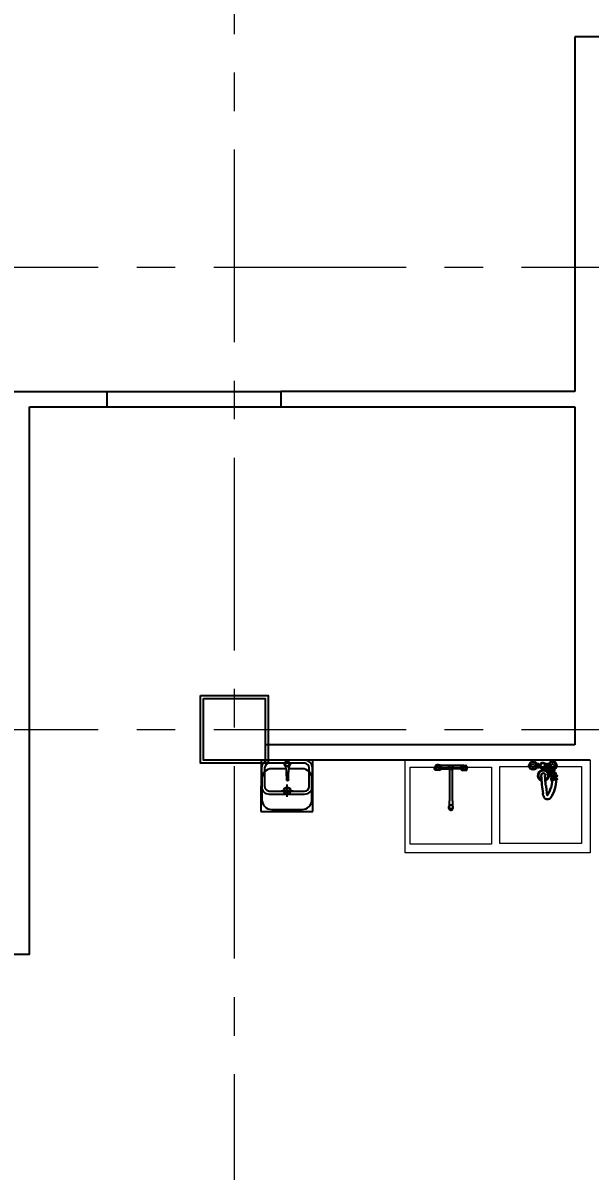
# Model space of a CAD drawing. Header units: millimetres. Extents: x 0 to 8967983, y -224399 to 13801.
# Drawn here: x 58221 to 61904, y -190047 to -182596 of the extents above; entities that cross this region are included whole.
import ezdxf
from ezdxf import colors
from ezdxf.entities.mleader import LeaderData, LeaderLine
from ezdxf.math import Vec2, Vec3

# ---------------------------------------------------------------- set-up
doc = ezdxf.new("R2010")
doc.units = ezdxf.units.MM
doc.header["$LTSCALE"] = 10
doc.linetypes.add('CENTER', pattern=[2, 1.25, -0.25, 0.25, -0.25])
for name, color, linetype, lineweight in [('013', 7, 'Continuous', 13), ('АР_Оси', 142, 'Continuous', 9), ('Оборудование пищеблок', 250, 'Continuous', 5)]:
    doc.layers.add(name, color=color, linetype=linetype, lineweight=lineweight)
doc.layers.add('Архитектура', color=251, linetype='Continuous')
doc.layers.get('0').off()
doc.layers.get('0').freeze()
doc.styles.add('ISOCPEUR', font='isocpeur.TTF', dxfattribs={"width": 0.7})
doc.styles.add('ГОСТ 2.304', font='isocpeur.TTF', dxfattribs={"width": 0.7})
doc.dimstyles.new('СПДС', dxfattribs={"dimscale": 100, "dimtxt": 2.5, "dimasz": 1, "dimexe": 1.5, "dimexo": 0, "dimgap": 1, "dimtad": 1, "dimdec": 0, "dimrnd": 5, "dimtxsty": 'ГОСТ 2.304', "dimblk": 'OBLIQUE', "dimcen": 2.5, "dimdle": 1, "dimadec": 0, "dimazin": 2, "dimtfac": 0.75, "dimtdec": 0, "dimtmove": 1, "dimatfit": 3, "dimfxl": 1, "dimtolj": 1, "dimarcsym": 1})

# ---------------------------------------------------------------- blocks, each defined once
blk = doc.blocks.new('_DOTSMALL')
at = {"color": 0, "linetype": 'ByBlock', "const_width": 0.5}
blk.add_lwpolyline([(-0.0625, 0, 1), (0.0625, 0, 1)], format="xyb", close=True, dxfattribs=at)
blk = doc.blocks.new('A$C0ce66a75')
at = {"layer": 'Оборудование пищеблок', "color": 217, "true_color": 0x93278f}
for points in [[(600, 0), (0, 0), (0, 1200), (600, 1200)], [(540.2, 615), (40.2, 615), (40.2, 1145), (540.2, 1145)], [(545.1, 30.8), (45.1, 30.8), (45.1, 560.8), (545.1, 560.8)]]:
    blk.add_lwpolyline(points, close=True, dxfattribs=at)
blk = doc.blocks.new('_Oblique')
at = {"color": 0, "linetype": 'ByBlock', "lineweight": -2}
blk.add_line((-0.5, -0.5), (0.5, 0.5), dxfattribs=at)
blk = doc.blocks.new('*D523')
at = {"layer": '013', "color": 0, "linetype": 'ByBlock', "lineweight": -2, "transparency": 16777216}
for p, q in [((47977.1, -6030.5), (47977.1, -6735.6)), ((47015.2, -6130.5), (47015.2, -6735.6)), ((48077.1, -6585.6), (46915.2, -6585.6)), ((69773.4, -206645.8), (69773.4, -207945.8)), ((70483.9, -206745.8), (69623.4, -206745.8)), ((70362, -207845.8), (69623.4, -207845.8))]:
    blk.add_line(p, q, dxfattribs=at)
at = {"layer": 'Defpoints', "color": 0, "linetype": 'ByBlock', "transparency": 16777216}
for p in [(47977.1, -6030.5), (47015.2, -6130.5), (47015.2, -6585.6), (70483.9, -206745.8), (69773.4, -207845.8), (70362, -207845.8)]:
    blk.add_point(p, dxfattribs=at)
at = {"layer": '013', "color": 0, "linetype": 'ByBlock', "lineweight": -2, "transparency": 16777216, "xscale": 100, "yscale": 100, "zscale": 100}
for p, rotation in [((47015.2, -6585.6), 180), ((69773.4, -206745.8), 90), ((69773.4, -207845.8), 270)]:
    blk.add_blockref('_Oblique', p, dxfattribs=dict(at, rotation=rotation))
blk.add_blockref('_Oblique', (47977.1, -6585.6), dxfattribs=at)
at = {"layer": '013', "color": 0, "linetype": 'ByBlock', "transparency": 16777216, "insert": (47496.2, -6360.6), "char_height": 250, "attachment_point": 5, "style": 'ГОСТ 2.304'}
blk.add_mtext('\\A1;960', dxfattribs=at)
at = {"layer": '013', "color": 0, "linetype": 'ByBlock', "transparency": 16777216, "insert": (69548.4, -207295.8), "char_height": 250, "attachment_point": 5, "rotation": 90, "style": 'ГОСТ 2.304'}
blk.add_mtext('\\A1;1100', dxfattribs=at)
blk = doc.blocks.new('*D524')
at = {"layer": '013', "color": 0, "linetype": 'ByBlock', "lineweight": -2, "transparency": 16777216}
for p, q in [((49025.2, -5880.5), (49025.2, -5780.5)), ((48615.2, -5880.5), (49175.2, -5880.5)), ((49025.2, -5880.5), (49025.2, -6030.5)), ((49025.2, -5880.5), (49025.2, -6030.5)), ((48492.4, -6030.5), (49175.2, -6030.5)), ((49025.2, -6030.5), (49025.2, -6130.5)), ((49025.2, -6728.6), (49025.2, -6030.5)), ((70806.5, -197915.9), (70806.5, -197815.9)), ((70806.5, -197940.9), (70271.1, -198142.2)), ((71073.3, -197915.9), (70656.5, -197915.9)), ((70806.5, -197965.9), (70806.5, -197915.9)), ((70806.5, -197965.9), (70806.5, -197915.9)), ((71121.1, -197965.9), (70656.5, -197965.9)), ((70806.5, -197965.9), (70806.5, -198065.9)), ((70271.1, -198142.2), (70271.1, -198552.2))]:
    blk.add_line(p, q, dxfattribs=at)
at = {"layer": 'Defpoints', "color": 0, "linetype": 'ByBlock', "transparency": 16777216}
for p in [(48615.2, -5880.5), (48492.4, -6030.5), (49025.2, -6030.5), (70806.5, -197915.9), (71073.3, -197915.9), (71121.1, -197965.9)]:
    blk.add_point(p, dxfattribs=at)
at = {"layer": '013', "color": 0, "linetype": 'ByBlock', "lineweight": -2, "transparency": 16777216, "xscale": 100, "yscale": 100, "zscale": 100}
for p, rotation in [((49025.2, -5880.5), 270), ((49025.2, -6030.5), 90), ((70806.5, -197915.9), 270), ((70806.5, -197965.9), 90)]:
    blk.add_blockref('_Oblique', p, dxfattribs=dict(at, rotation=rotation))
at = {"layer": '013', "color": 0, "linetype": 'ByBlock', "transparency": 16777216, "char_height": 250, "attachment_point": 5, "rotation": 90, "style": 'ГОСТ 2.304'}
for s, insert in [('\\A1;150', (48800.2, -6479.8)), ('\\A1;50', (70046.1, -198347.2))]:
    blk.add_mtext(s, dxfattribs=dict(at, insert=insert))

msp = doc.modelspace()

# ---------------------------------------------------------------- linework, layer by layer
at = {"layer": 'АР_Оси', "linetype": 'CENTER', "ltscale": 100}
for p, q in [((59593.5, -165418.4), (59593.5, -218962.2)), ((41459.8, -184180.9), (116782.1, -184180.9)), ((41459.8, -187180.9), (116782.1, -187180.9))]:
    msp.add_line(p, q, dxfattribs=at)
at = {"layer": 'Архитектура', "lineweight": 25, "transparency": 33554684}
for p, q in [((62749.5, -182687.3), (61804.6, -182687.3)), ((61804.6, -182687.3), (61804.6, -184987.8)), ((58766.4, -184987.8), (59896.5, -184988)), ((58766.5, -185087.8), (59896.5, -185088.3)), ((61804.6, -185087.8), (61804.6, -187281.2)), ((61804.6, -187281.2), (59793.5, -187280.9)), ((59767.3, -187380.6), (59767, -187712.6)), ((61904.6, -187381.2), (59793.5, -187380.9)), ((60104, -187712.9), (60104.3, -187380.9)), ((59770.8, -187430.6), (59770.7, -187550.6)), ((59790.8, -187430.6), (59790.7, -187550.6)), ((60050.8, -187400.9), (59820.8, -187400.6)), ((59929.9, -187435.7), (59837.3, -187435.7)), ((59925.7, -187419.7), (59927.3, -187423)), ((59925.7, -187419.7), (59927.3, -187423)), ((59927.2, -187422.9), (59928.7, -187428.8)), ((59928.7, -187428.8), (59930, -187436.7)), ((59930, -187436.6), (59931.3, -187447)), ((59931.3, -187447), (59932.5, -187458.3)), ((59946, -187446.6), (59945.4, -187458)), ((59947, -187435.6), (59946, -187446.6)), ((59947.9, -187427.6), (59947, -187435.6)), ((60034.3, -187435.8), (59947, -187435.8)), ((59949, -187421.7), (59947.9, -187427.6)), ((59950.3, -187418.4), (59949, -187421.8)), ((60080.7, -187550.9), (60080.8, -187430.9)), ((60100.7, -187550.9), (60100.8, -187430.9)), ((60910.8, -187412.8), (60894.9, -187436.9)), ((60910.8, -187412.8), (60894.9, -187436.9)), ((60894.9, -187436.9), (60895.9, -187423.9)), ((60898, -187445.9), (60894.9, -187436.9)), ((60898, -187445.9), (60894.9, -187436.9)), ((60906.8, -187410.8), (60895.9, -187423.9)), ((60906.8, -187410.8), (60895.9, -187423.9)), ((60928, -187446.8), (60898, -187445.9)), ((60928, -187446.8), (60898, -187445.9)), ((60899.9, -187422.9), (60909.9, -187413.8)), ((60899.9, -187422.9), (60909.9, -187413.8)), ((60899.9, -187422.9), (60899.9, -187432.9)), ((60899.9, -187422.9), (60899.9, -187432.9)), ((60910, -187442.8), (60899.9, -187432.9)), ((60910, -187442.8), (60899.9, -187432.9)), ((60906.8, -187410.8), (60911.8, -187406.8)), ((60906.8, -187410.8), (60911.8, -187406.8)), ((60906.8, -187410.8), (60908.9, -187413.8)), ((60906.8, -187410.8), (60908.9, -187413.8)), ((60908.9, -187413.8), (60910.8, -187412.8)), ((60908.9, -187413.8), (60910.8, -187412.8)), ((60909.9, -187413.8), (60921.9, -187413.8)), ((60909.9, -187413.8), (60921.9, -187413.8)), ((60922, -187442.8), (60910, -187442.8)), ((60922, -187442.8), (60910, -187442.8)), ((60917.8, -187411.8), (60910.8, -187412.8)), ((60917.8, -187411.8), (60910.8, -187412.8)), ((60911.8, -187406.8), (60920.8, -187409.8)), ((60911.8, -187406.8), (60920.8, -187409.8)), ((60917.8, -187411.8), (60918.9, -187413.8)), ((60917.8, -187411.8), (60918.9, -187413.8)), ((60932.9, -187433.7), (60918.9, -187413.8)), ((60918.9, -187413.8), (60929.9, -187415.8)), ((60932.9, -187433.7), (60918.9, -187413.8)), ((60918.9, -187413.8), (60929.9, -187415.8)), ((60931.9, -187413.7), (60920.8, -187409.8)), ((60931.9, -187413.7), (60920.8, -187409.8)), ((60921.9, -187413.8), (60931.9, -187422.7)), ((60921.9, -187413.8), (60931.9, -187422.7)), ((60931.9, -187432.7), (60922, -187442.8)), ((60931.9, -187432.7), (60922, -187442.8)), ((60935.9, -187436.7), (60928, -187446.8)), ((60935.9, -187436.7), (60928, -187446.8)), ((60929.9, -187415.8), (60934.9, -187424.7)), ((60929.9, -187415.8), (60934.9, -187424.7)), ((60931.9, -187413.7), (61070, -187413.6)), ((60931.9, -187413.7), (60935.9, -187422.7)), ((60931.9, -187413.7), (60935.9, -187422.7)), ((60931.9, -187422.7), (60931.9, -187432.7)), ((60931.9, -187422.7), (60931.9, -187432.7)), ((60934.9, -187424.7), (60932.9, -187433.7)), ((60934.9, -187424.7), (60932.9, -187433.7)), ((60932.9, -187433.7), (60935.9, -187436.7)), ((60932.9, -187433.7), (60935.9, -187436.7)), ((60935.9, -187422.7), (60934.9, -187433.7)), ((60935.9, -187422.7), (60934.9, -187433.7)), ((60935.9, -187436.7), (60934.9, -187433.7)), ((60935.9, -187436.7), (60934.9, -187433.7)), ((60935.8, -187436.4), (60990.9, -187436.4)), ((60995, -187415.5), (60986, -187422.5)), ((60995, -187415.5), (60986, -187422.5)), ((60986, -187422.5), (60986, -187432.5)), ((60986, -187422.5), (60986, -187432.5)), ((60986, -187432.5), (60994.9, -187439.5)), ((60986, -187432.5), (60994.9, -187439.5)), ((60996, -187414.5), (60989, -187421.5)), ((60996, -187414.5), (60989, -187421.5)), ((60989, -187421.5), (60989, -187432.5)), ((60989, -187421.5), (60989, -187432.5)), ((60989, -187432.5), (60995.9, -187439.5)), ((60989, -187432.5), (60995.9, -187439.5)), ((60990.9, -187436.4), (60991.1, -187645.4)), ((60998, -187414.5), (60991, -187424.5)), ((60998, -187414.5), (60991, -187424.5)), ((60991, -187424.5), (60991, -187430.3)), ((60991, -187430.3), (60998, -187439.5)), ((60994.9, -187439.5), (61006.9, -187439.5)), ((60994.9, -187439.5), (61006.9, -187439.5)), ((61007, -187415.5), (60995, -187415.5)), ((61007, -187415.5), (60995, -187415.5)), ((61006, -187414.5), (60996, -187414.5)), ((61006, -187414.5), (60996, -187414.5)), ((61011, -187424.5), (61004, -187414.5)), ((61011, -187424.5), (61004, -187414.5)), ((61011, -187430.3), (61004, -187439.5)), ((61005.9, -187439.5), (61013, -187432.5)), ((61005.9, -187439.5), (61013, -187432.5)), ((61013, -187421.5), (61006, -187414.5)), ((61013, -187421.5), (61006, -187414.5)), ((61006.9, -187439.5), (61016, -187432.5)), ((61006.9, -187439.5), (61016, -187432.5)), ((61016, -187422.5), (61007, -187415.5)), ((61016, -187422.5), (61007, -187415.5)), ((61066.1, -187436.3), (61010.9, -187436.3)), ((61011.1, -187645.4), (61010.9, -187436.4)), ((61011, -187424.5), (61011, -187430.3)), ((61013, -187432.5), (61013, -187421.5)), ((61013, -187432.5), (61013, -187421.5)), ((61016, -187432.5), (61016, -187422.5)), ((61016, -187432.5), (61016, -187422.5)), ((61065.9, -187436.6), (61067, -187433.6)), ((61069, -187433.6), (61065.9, -187436.6)), ((61065.9, -187436.6), (61067, -187433.6)), ((61069, -187433.6), (61065.9, -187436.6)), ((61065.9, -187436.6), (61073.9, -187446.6)), ((61065.9, -187436.6), (61073.9, -187446.6)), ((61070, -187413.6), (61066, -187422.6)), ((61070, -187413.6), (61066, -187422.6)), ((61066, -187422.6), (61067, -187433.6)), ((61066, -187422.6), (61067, -187433.6)), ((61072, -187415.6), (61067, -187424.6)), ((61072, -187415.6), (61067, -187424.6)), ((61067, -187424.6), (61069, -187433.6)), ((61067, -187424.6), (61069, -187433.6)), ((61069, -187433.6), (61083, -187413.7)), ((61069, -187433.6), (61083, -187413.7)), ((61080, -187413.6), (61070, -187422.6)), ((61080, -187413.6), (61070, -187422.6)), ((61070, -187422.6), (61070, -187432.6)), ((61070, -187422.6), (61070, -187432.6)), ((61070, -187432.6), (61079.9, -187442.6)), ((61070, -187432.6), (61079.9, -187442.6)), ((61083, -187413.7), (61072, -187415.6)), ((61083, -187413.7), (61072, -187415.6)), ((61073.9, -187446.6), (61103.9, -187445.7)), ((61073.9, -187446.6), (61103.9, -187445.7)), ((61079.9, -187442.6), (61091.9, -187442.7)), ((61079.9, -187442.6), (61091.9, -187442.7)), ((61091, -187412.7), (61106.9, -187436.7)), ((61091, -187412.7), (61106.9, -187436.7)), ((61091.9, -187442.7), (61102, -187432.7)), ((61091.9, -187442.7), (61102, -187432.7)), ((61102, -187422.7), (61092, -187413.7)), ((61102, -187422.7), (61092, -187413.7)), ((61095, -187410.7), (61106, -187423.7)), ((61095, -187410.7), (61106, -187423.7)), ((61102, -187422.7), (61102, -187432.7)), ((61102, -187422.7), (61102, -187432.7)), ((61103.9, -187445.7), (61106.9, -187436.7)), ((61103.9, -187445.7), (61106.9, -187436.7)), ((61106.9, -187436.7), (61106, -187423.7)), ((59773.2, -187499.6), (59773.1, -187636.6)), ((59932.6, -187459.3), (59932.5, -187458.3)), ((59932.6, -187459.3), (59932.5, -187458.3)), ((59932.6, -187459.4), (59932.6, -187459.3)), ((59934, -187508.7), (59932.6, -187459.3)), ((59934.3, -187509.7), (59934, -187508.7)), ((59934.3, -187509.7), (59934, -187508.7)), ((59934.8, -187510.6), (59934.3, -187509.7)), ((59934.8, -187510.6), (59934.3, -187509.7)), ((59935.5, -187511.4), (59934.8, -187510.6)), ((59936.3, -187512.1), (59935.5, -187511.4)), ((59936.3, -187512.1), (59935.5, -187511.4)), ((59937.3, -187512.6), (59936.3, -187512.1)), ((59937.3, -187512.6), (59936.3, -187512.1)), ((59938.3, -187513), (59937.3, -187512.6)), ((59938.3, -187513), (59937.3, -187512.6)), ((59938.4, -187513.1), (59937.9, -187512.7)), ((59939.2, -187513.4), (59938.4, -187513.1)), ((59939.8, -187513.3), (59938.7, -187513)), ((59939.8, -187513.3), (59938.7, -187513)), ((59940, -187513.5), (59939.2, -187513.4)), ((59940.9, -187513.3), (59939.8, -187513.3)), ((59940.9, -187513.3), (59939.8, -187513.3)), ((59940.9, -187513.6), (59940, -187513.5)), ((59942, -187513.2), (59940.9, -187513.3)), ((59942, -187513.2), (59940.9, -187513.3)), ((59941.7, -187513.5), (59940.9, -187513.6)), ((59942.5, -187513.3), (59941.7, -187513.5)), ((59943, -187512.9), (59942, -187513.2)), ((59943, -187512.9), (59942, -187513.2)), ((59943.3, -187512.9), (59942.5, -187513.3)), ((59943.7, -187512.4), (59942.7, -187512.9)), ((59943.7, -187512.4), (59942.7, -187512.9)), ((59943.8, -187512.6), (59943.3, -187512.9)), ((59944.6, -187511.8), (59943.7, -187512.4)), ((59944.6, -187511.8), (59943.7, -187512.4)), ((59945.3, -187511.1), (59944.6, -187511.8)), ((59945.3, -187511.1), (59944.6, -187511.8)), ((59946, -187510.2), (59945.3, -187511.1)), ((59946.7, -187508.4), (59945.4, -187458)), ((59946.7, -187508.4), (59945.4, -187458)), ((59946.4, -187509.3), (59946, -187510.2)), ((59946.7, -187508.4), (59946.4, -187509.3)), ((59946.7, -187508.4), (59946.4, -187509.3)), ((60098.1, -187636.9), (60098.2, -187499.9)), ((59820.6, -187580.6), (60050.6, -187580.9)), ((59820.6, -187600.6), (60050.6, -187600.9)), ((59898.5, -187578.8), (59976.8, -187578.8)), ((59937.2, -187617.6), (59937.1, -187539.3)), ((60988.2, -187685.4), (60992.2, -187675.4)), ((60991.2, -187689.4), (60991.1, -187645.4)), ((60992.2, -187675.4), (60999.1, -187669.4)), ((60999.1, -187669.4), (61003.1, -187669.4)), ((61003.1, -187669.4), (61010.2, -187675.4)), ((61010.2, -187675.4), (61014.2, -187685.4)), ((61011.1, -187645.4), (61011.2, -187689.4)), ((59767, -187712.6), (60104, -187712.9)), ((59837, -187700.7), (60034, -187700.8)), ((60988.2, -187691.4), (60988.2, -187685.4)), ((60992.2, -187701.4), (60988.2, -187691.4)), ((60998.2, -187701.4), (60991.2, -187689.4)), ((60999.2, -187707.4), (60992.2, -187701.4)), ((61004.2, -187701.4), (60998.2, -187701.4)), ((61003.2, -187707.4), (60999.2, -187707.4)), ((61010.2, -187701.4), (61003.2, -187707.4)), ((61011.2, -187689.4), (61004.2, -187701.4)), ((61014.2, -187691.4), (61010.2, -187701.4)), ((61014.2, -187685.4), (61014.2, -187691.4))]:
    msp.add_line(p, q, dxfattribs=at)
for points in [[(54272, -184987.8), (58766.5, -184987.8)], [(58766.5, -184987.8), (58766.5, -185087.8)], [(61804.6, -184987.8), (59896.5, -184987.8), (59896.5, -185087.8), (61804.6, -185087.8)], [(55465.5, -188638.4), (58264.5, -188639.7), (58264.5, -185087.8)], [(58264.5, -185087.8), (58766.5, -185087.8)], [(60881.6, -187452.7), (60881.6, -187452.7)], [(61599.5, -187435.4), (61599.5, -187435.4)], [(61599.5, -187435.4), (61599.5, -187435.4)], [(61608, -187443.9), (61608, -187443.9)], [(61608, -187443.9), (61608, -187443.9)], [(61620.7, -187452.3), (61620.7, -187452.3)], [(61620.7, -187452.3), (61620.7, -187452.3)], [(61646.1, -187418.5), (61646.1, -187418.5)], [(61646.1, -187418.5), (61646.1, -187418.5)], [(61654.6, -187426.9), (61654.6, -187426.9)], [(61654.6, -187426.9), (61654.6, -187426.9)], [(61667.2, -187435.4), (61667.2, -187435.4)], [(61667.2, -187435.4), (61667.2, -187435.4)], [(61675.7, -187448.1), (61675.7, -187448.1)], [(61675.7, -187448.1), (61675.7, -187448.1)], [(61629.2, -187460.8), (61629.2, -187460.8)], [(61629.2, -187460.8), (61629.2, -187460.8)], [(61637.6, -187469.2), (61637.6, -187469.2)], [(61637.6, -187469.2), (61637.6, -187469.2)], [(61646.1, -187477.7), (61646.1, -187477.7)], [(61646.1, -187477.7), (61646.1, -187477.7)], [(61650.3, -187490.4), (61650.3, -187490.4)], [(61650.3, -187490.4), (61650.3, -187490.4)], [(61650.3, -187498.9), (61650.3, -187498.9)], [(61650.3, -187498.9), (61650.3, -187498.9)], [(61650.3, -187507.3), (61650.3, -187507.3)], [(61650.3, -187507.3), (61650.3, -187507.3)], [(61684.2, -187460.8), (61684.2, -187460.8)], [(61684.2, -187460.8), (61684.2, -187460.8)], [(61688.4, -187481.9), (61688.4, -187481.9)], [(61688.4, -187481.9), (61688.4, -187481.9)], [(61692.6, -187503.1), (61692.6, -187503.1)], [(61692.6, -187503.1), (61692.6, -187503.1)]]:
    msp.add_lwpolyline(points, dxfattribs=at)
for points in [[(59373.5, -186960.9), (59813.5, -186960.9), (59813.5, -187400.9), (59373.5, -187400.9)], [(59393.5, -186980.9), (59793.5, -186980.9), (59793.5, -187380.9), (59393.5, -187380.9)], [(61565.7, -187426.9), (61553, -187435.4)], [(61620.7, -187401.5), (61595.3, -187435.4)], [(61603.8, -187431.2), (61595.3, -187422.7), (61603.8, -187431.2), (61612.2, -187435.4)], [(61599.5, -187439.6), (61624.9, -187401.5)], [(61633.4, -187410), (61608, -187443.9)], [(61612.2, -187448.1), (61637.6, -187410)], [(61641.9, -187418.5), (61616.5, -187452.3)], [(61624.9, -187443.9), (61616.5, -187439.6)], [(61620.7, -187452.3), (61646.1, -187418.5)], [(61633.4, -187452.3), (61629.2, -187448.1), (61624.9, -187448.1), (61629.2, -187448.1)], [(61654.6, -187426.9), (61629.2, -187460.8)], [(61633.4, -187460.8), (61658.8, -187426.9)], [(61663, -187435.4), (61637.6, -187469.2)], [(61641.9, -187473.5), (61667.2, -187439.6)], [(61671.5, -187448.1), (61641.9, -187477.7)], [(61646.1, -187481.9), (61675.7, -187448.1)], [(61641.9, -187460.8), (61637.6, -187460.8), (61637.6, -187456.6), (61637.6, -187460.8)], [(61654.6, -187481.9), (61654.6, -187477.7), (61650.3, -187473.5), (61646.1, -187469.2), (61646.1, -187465), (61646.1, -187469.2), (61650.3, -187473.5), (61654.6, -187477.7)], [(61679.9, -187460.8), (61650.3, -187486.2)], [(61650.3, -187490.4), (61684.2, -187465)], [(61650.3, -187498.9), (61692.6, -187481.9), (61650.3, -187498.9), (61688.4, -187477.7)], [(61692.6, -187498.9), (61650.3, -187507.3)], [(61650.3, -187511.6), (61692.6, -187503.1)], [(61658.8, -187494.6), (61658.8, -187490.4), (61654.6, -187486.2), (61658.8, -187490.4)], [(61658.8, -187503.1), (61658.8, -187498.9)]]:
    msp.add_lwpolyline(points, close=True, dxfattribs=at)
for points in [[(61607.6, -187444.4, 0.921844), (61590, -187513.8, -0.921844)], [(61566.5, -187431.6, 0.502962), (61566.5, -187401.1, -0.502962)], [(61618.5, -187452.9, 1.108707), (61590.6, -187509.6, -1.108707)], [(61614.3, -187407.6, 1.639573), (61594.8, -187435.2, -1.639573)], [(61615.2, -187409.6, 1.879148), (61597, -187435.4, -1.879148)], [(61620.9, -187449.4, 0.071497), (61611.5, -187445.2, -0.071497)], [(61628, -187462.1, 0.075801), (61621.5, -187455.1, -0.075801)], [(61631.1, -187459.2, 0.071236), (61624.1, -187451.7, -0.071236)], [(61637.2, -187424.5, 0.006878), (61629.5, -187418.8, -0.006878)], [(61659.8, -187443.8, 3.349514), (61635.2, -187426.3, -3.349514)], [(61663.5, -187439.5, 2.5734), (61638.1, -187420.9, -2.5734)], [(61639.5, -187425.6, 0.111571), (61645.6, -187433.9, -0.111571)], [(61647.6, -187432.8, 0.006867), (61640.2, -187426.8, -0.006867)], [(61654.8, -187445.4, 0.020071), (61647.7, -187438.4, -0.020071)], [(61648.7, -187436.1, 0.121122), (61659.2, -187439.6, -0.121122)], [(61664, -187456.4, 0.021049), (61657.4, -187448.2, -0.021049)], [(61616.5, -187479.8, 1.000049), (61586.9, -187479.8, -1.000049)], [(61587.7, -187482.3, 0.030153), (61599.5, -187596.7, -0.030153)], [(61611.3, -187479.8, 0.008531), (61616.1, -187543.4, -0.008531)], [(61616.5, -187507.9, 0.413779), (61629.7, -187465, -0.413779)], [(61617.7, -187512, 0.423103), (61633.3, -187462.8, -0.423103)], [(61651.2, -187560.4, 0.073497), (61658.8, -187509.6, -0.073497)], [(61674.1, -187467.9, 0.030446), (61668.5, -187458.5, -0.030446)], [(61680.7, -187484.6, 0.038822), (61675.8, -187471.4, -0.038822)], [(61684, -187503.9, 0.043708), (61681.7, -187488.3, -0.043708)], [(61596.8, -187594.4, 0.076793), (61606.6, -187623.2, -0.076793)], [(61618.5, -187545.1, 0.021688), (61624.1, -187586.8, -0.021688)], [(61622.3, -187587.7, 0.048642), (61628.1, -187608.7, -0.048642)], [(61628.8, -187605, 0.086562), (61649.7, -187559.4, -0.086562)], [(61607.3, -187624.5, 0.128446), (61617, -187634.5, -0.128446)], [(61617.6, -187631.8, 0.263202), (61636.4, -187631.8, -0.263202)]]:
    msp.add_lwpolyline(points, format="xyb", close=True, dxfattribs=at)
for points in [[(61606.8, -187403.6, -0.016359), (61626.4, -187416.6, 0.016359), (61605.5, -187403.9, 1.000109), (61589.4, -187428.8, -1.000109), (61606.8, -187403.6)], [(61650.4, -187622.9, -0.098402), (61638.6, -187633.2, 0.098402), (61649.8, -187621.8, 0.153885), (61684.1, -187505.9, -0.153885), (61650.4, -187622.9)]]:
    msp.add_lwpolyline(points, format="xyb", dxfattribs=at)
for centre, radius in [((59937.3, -187405.7), 18.3), ((59937.3, -187405.7), 13), ((60914.9, -187427.3), 13), ((60914.9, -187427.3), 13), ((61087, -187427.2), 13), ((61087, -187427.2), 13), ((61534, -187416.4), 27.5), ((61534, -187416.4), 27.5), ((61534, -187416.4), 23.3), ((61534, -187416.4), 23.3), ((61534, -187416.4), 10.6), ((61534, -187416.4), 10.6), ((61660.9, -187416.4), 10.6), ((61660.9, -187416.4), 10.6)]:
    msp.add_circle(centre, radius, dxfattribs=at)
for centre, radius, start, end in [((59820.8, -187430.6), 50, 89.94641, 179.94641), ((60050.8, -187430.9), 50, 359.94641, 89.94641), ((59837.2, -187499.7), 64, 89.94641, 179.94641), ((59820.8, -187430.6), 30, 89.94641, 179.94641), ((60034.2, -187499.8), 64, 359.94641, 89.94641), ((60050.8, -187430.9), 30, 359.94641, 89.94641), ((59820.7, -187550.6), 50, 179.94641, 269.94641), ((59820.7, -187550.6), 30, 179.94641, 269.94641), ((60050.7, -187550.9), 50, 269.94641, 359.94641), ((60050.7, -187550.9), 30, 269.94641, 359.94641), ((59837.1, -187636.7), 64, 179.94641, 269.94641), ((60034.1, -187636.8), 64, 269.94641, 359.94641)]:
    msp.add_arc(centre, radius, start, end, dxfattribs=at)
for major_axis in [(-16.4, 16.5), (-13.5, 13.5)]:
    msp.add_ellipse((59937.2, -187578.8), major_axis=major_axis, ratio=1, start_param=4.712389, end_param=10.995574, dxfattribs=at)

# ---------------------------------------------------------------- block references
at = {"layer": 'Архитектура', "lineweight": 25, "transparency": 33554684, "rotation": 270}
msp.add_blockref('A$C0ce66a75', (60704.3, -187380.9), dxfattribs=at)

# ---------------------------------------------------------------- dimensions: what is measured, and where the dimension line sits
at = {"layer": '013', "color": 1, "linetype": 'ByBlock'}
for base, p1, p2, middle in [((49025.2, -6030.5), (48615.2, -5880.5), (48492.4, -6030.5), (49072, -6479.8)), ((70806.5, -197915.9), (71121.1, -197965.9), (71073.3, -197915.9), (70271.1, -198242.2))]:
    dim = msp.add_linear_dim(base=base, p1=p1, p2=p2, angle=90, dimstyle='СПДС', dxfattribs=at)
    dim.commit()
    dim.dimension.update_dxf_attribs({"geometry": '*D524', "text_midpoint": middle, "dimtype": 160})
dim = msp.add_linear_dim(base=(47015.2, -6585.6), p1=(47977.1, -6030.5), p2=(47015.2, -6130.5), dimstyle='СПДС', dxfattribs=at)
dim.commit()
dim.dimension.update_dxf_attribs({"geometry": '*D523', "text_midpoint": (47496.2, -6360.6)})
dim = msp.add_linear_dim(base=(69773.4, -207845.8), p1=(70483.9, -206745.8), p2=(70362, -207845.8), angle=90, dimstyle='СПДС', dxfattribs=at)
dim.commit()
dim.dimension.update_dxf_attribs({"geometry": '*D523', "text_midpoint": (69548.4, -207295.8)})

# ---------------------------------------------------------------- leaders
at = {"layer": 'Архитектура', "lineweight": 25, "transparency": 33554684}
ml = msp.add_multileader_mtext('Standard', dxfattribs=at)
ml.set_content('-2,650', color=256, style='ISOCPEUR')
ml.set_leader_properties(color=256, linetype='Continuous', lineweight=-1)
ml.set_arrow_properties(name='DOTSMALL')
ml.build(insert=Vec2(0, 0))
ml.multileader.update_dxf_attribs({"has_text_frame": 1, "text_left_attachment_type": 4, "text_right_attachment_type": 4, "dogleg_length": 100, "arrow_head_size": 180})
ctx = ml.context
ctx.base_point, ctx.char_height, ctx.arrow_head_size, ctx.landing_gap_size, ctx.plane_origin = Vec3(97964.9, -185922.1), 250, 180, 50, Vec3(95803.7, -186513.4)
ctx.left_attachment, ctx.right_attachment = 4, 4
notes = []
notes.append((ctx, [(0, (0, 0, 0), (0, 0), (1, 0), 1, [])]))
ctx.mtext.insert, ctx.mtext.width, ctx.mtext.line_spacing_style, ctx.mtext.flow_direction = Vec3(98014.9, -185588.8), 852.697, 2, 5
ml = msp.add_multileader_mtext('Standard', dxfattribs=at)
ml.set_content('{\\W0.8;-2,250}', color=256, style='ISOCPEUR')
ml.set_leader_properties(color=256, linetype='Continuous', lineweight=-1)
ml.set_arrow_properties(name='DOTSMALL')
ml.build(insert=Vec2(0, 0))
ml.multileader.update_dxf_attribs({"has_text_frame": 1, "text_left_attachment_type": 4, "text_right_attachment_type": 4, "dogleg_length": 100, "arrow_head_size": 180})
ctx = ml.context
ctx.base_point, ctx.char_height, ctx.arrow_head_size, ctx.landing_gap_size, ctx.plane_origin = Vec3(69101.2, -196521.6), 250, 180, 50, Vec3(68896.1, -197241.9)
ctx.left_attachment, ctx.right_attachment = 4, 4
notes.append((ctx, [(0, (0, 0, 0), (0, 0), (1, 0), 1, [])]))
ctx.mtext.insert, ctx.mtext.width, ctx.mtext.defined_height, ctx.mtext.line_spacing_style, ctx.mtext.flow_direction = Vec3(69151.2, -196188.3), 769.989, 343.9, 2, 5
ml = msp.add_multileader_mtext('Standard', dxfattribs=at)
ml.set_content('%%P0,000', color=256, style='ISOCPEUR')
ml.set_leader_properties(color=256, linetype='Continuous', lineweight=-1)
ml.set_arrow_properties(name='DOTSMALL')
ml.build(insert=Vec2(0, 0))
ml.multileader.update_dxf_attribs({"has_text_frame": 1, "text_left_attachment_type": 4, "text_right_attachment_type": 4, "dogleg_length": 100, "arrow_head_size": 180})
ctx = ml.context
ctx.base_point, ctx.char_height, ctx.arrow_head_size, ctx.landing_gap_size, ctx.plane_origin = Vec3(75855.9, -202520.9), 250, 180, 50, Vec3(72784.8, -204110.5)
ctx.left_attachment, ctx.right_attachment = 4, 4
notes.append((ctx, [(0, (0, 0, 0), (0, 0), (1, 0), 1, [])]))
ctx.mtext.insert, ctx.mtext.width, ctx.mtext.line_spacing_style, ctx.mtext.flow_direction = Vec3(75905.9, -202187.6), 852.697, 2, 5
ml = msp.add_multileader_mtext('Standard', dxfattribs=at)
ml.set_content('%%P0,000', color=256, style='ISOCPEUR')
ml.set_leader_properties(color=256, linetype='Continuous', lineweight=-1)
ml.set_arrow_properties(name='DOTSMALL')
ml.build(insert=Vec2(0, 0))
ml.multileader.update_dxf_attribs({"has_text_frame": 1, "text_left_attachment_type": 4, "text_right_attachment_type": 4, "dogleg_length": 100, "arrow_head_size": 180})
ctx = ml.context
ctx.base_point, ctx.char_height, ctx.arrow_head_size, ctx.landing_gap_size, ctx.plane_origin = Vec3(73396.1, -204238.8), 250, 180, 50, Vec3(70277.3, -203473.6)
ctx.left_attachment, ctx.right_attachment = 4, 4
notes.append((ctx, [(0, (0, 0, 0), (0, 0), (1, 0), 1, [])]))
ctx.mtext.insert, ctx.mtext.width, ctx.mtext.line_spacing_style, ctx.mtext.flow_direction = Vec3(73446.1, -203905.4), 852.697, 2, 5
ml = msp.add_multileader_mtext('Standard', dxfattribs=at)
ml.set_content('Л.3', color=256, style='ISOCPEUR')
ml.set_leader_properties(color=256, linetype='Continuous', lineweight=-1)
ml.set_arrow_properties(name='DOTSMALL')
ml.build(insert=Vec2(0, 0))
ml.multileader.update_dxf_attribs({"has_text_frame": 1, "text_left_attachment_type": 4, "text_right_attachment_type": 4, "dogleg_length": 100, "arrow_head_size": 180})
ctx = ml.context
ctx.base_point, ctx.char_height, ctx.arrow_head_size, ctx.landing_gap_size, ctx.plane_origin = Vec3(73917.9, -204990.7), 250, 180, 50, Vec3(98695.6, -215170.2)
ctx.left_attachment, ctx.right_attachment = 4, 4
notes.append((ctx, [(0, (0, 0, 0), (0, 0), (1, 0), 1, [])]))
ctx.mtext.insert, ctx.mtext.width, ctx.mtext.line_spacing_style, ctx.mtext.flow_direction = Vec3(73967.9, -204657.4), 852.697, 2, 5
for ctx, leaders in notes:
    for number, flags, end, landing, length, lines in leaders:
        leader = LeaderData()
        leader.index, (leader.has_last_leader_line, leader.has_dogleg_vector, leader.attachment_direction) = number, flags
        leader.last_leader_point, leader.dogleg_vector, leader.dogleg_length = Vec3(end), Vec3(landing), length
        for number, points, colour, breaks in lines:
            line = LeaderLine()
            line.index, line.vertices, line.color, line.breaks = number, Vec3.list(points), colors.encode_raw_color(colour), breaks
            leader.lines.append(line)
        ctx.leaders.append(leader)

doc.saveas('drawing.dxf')
